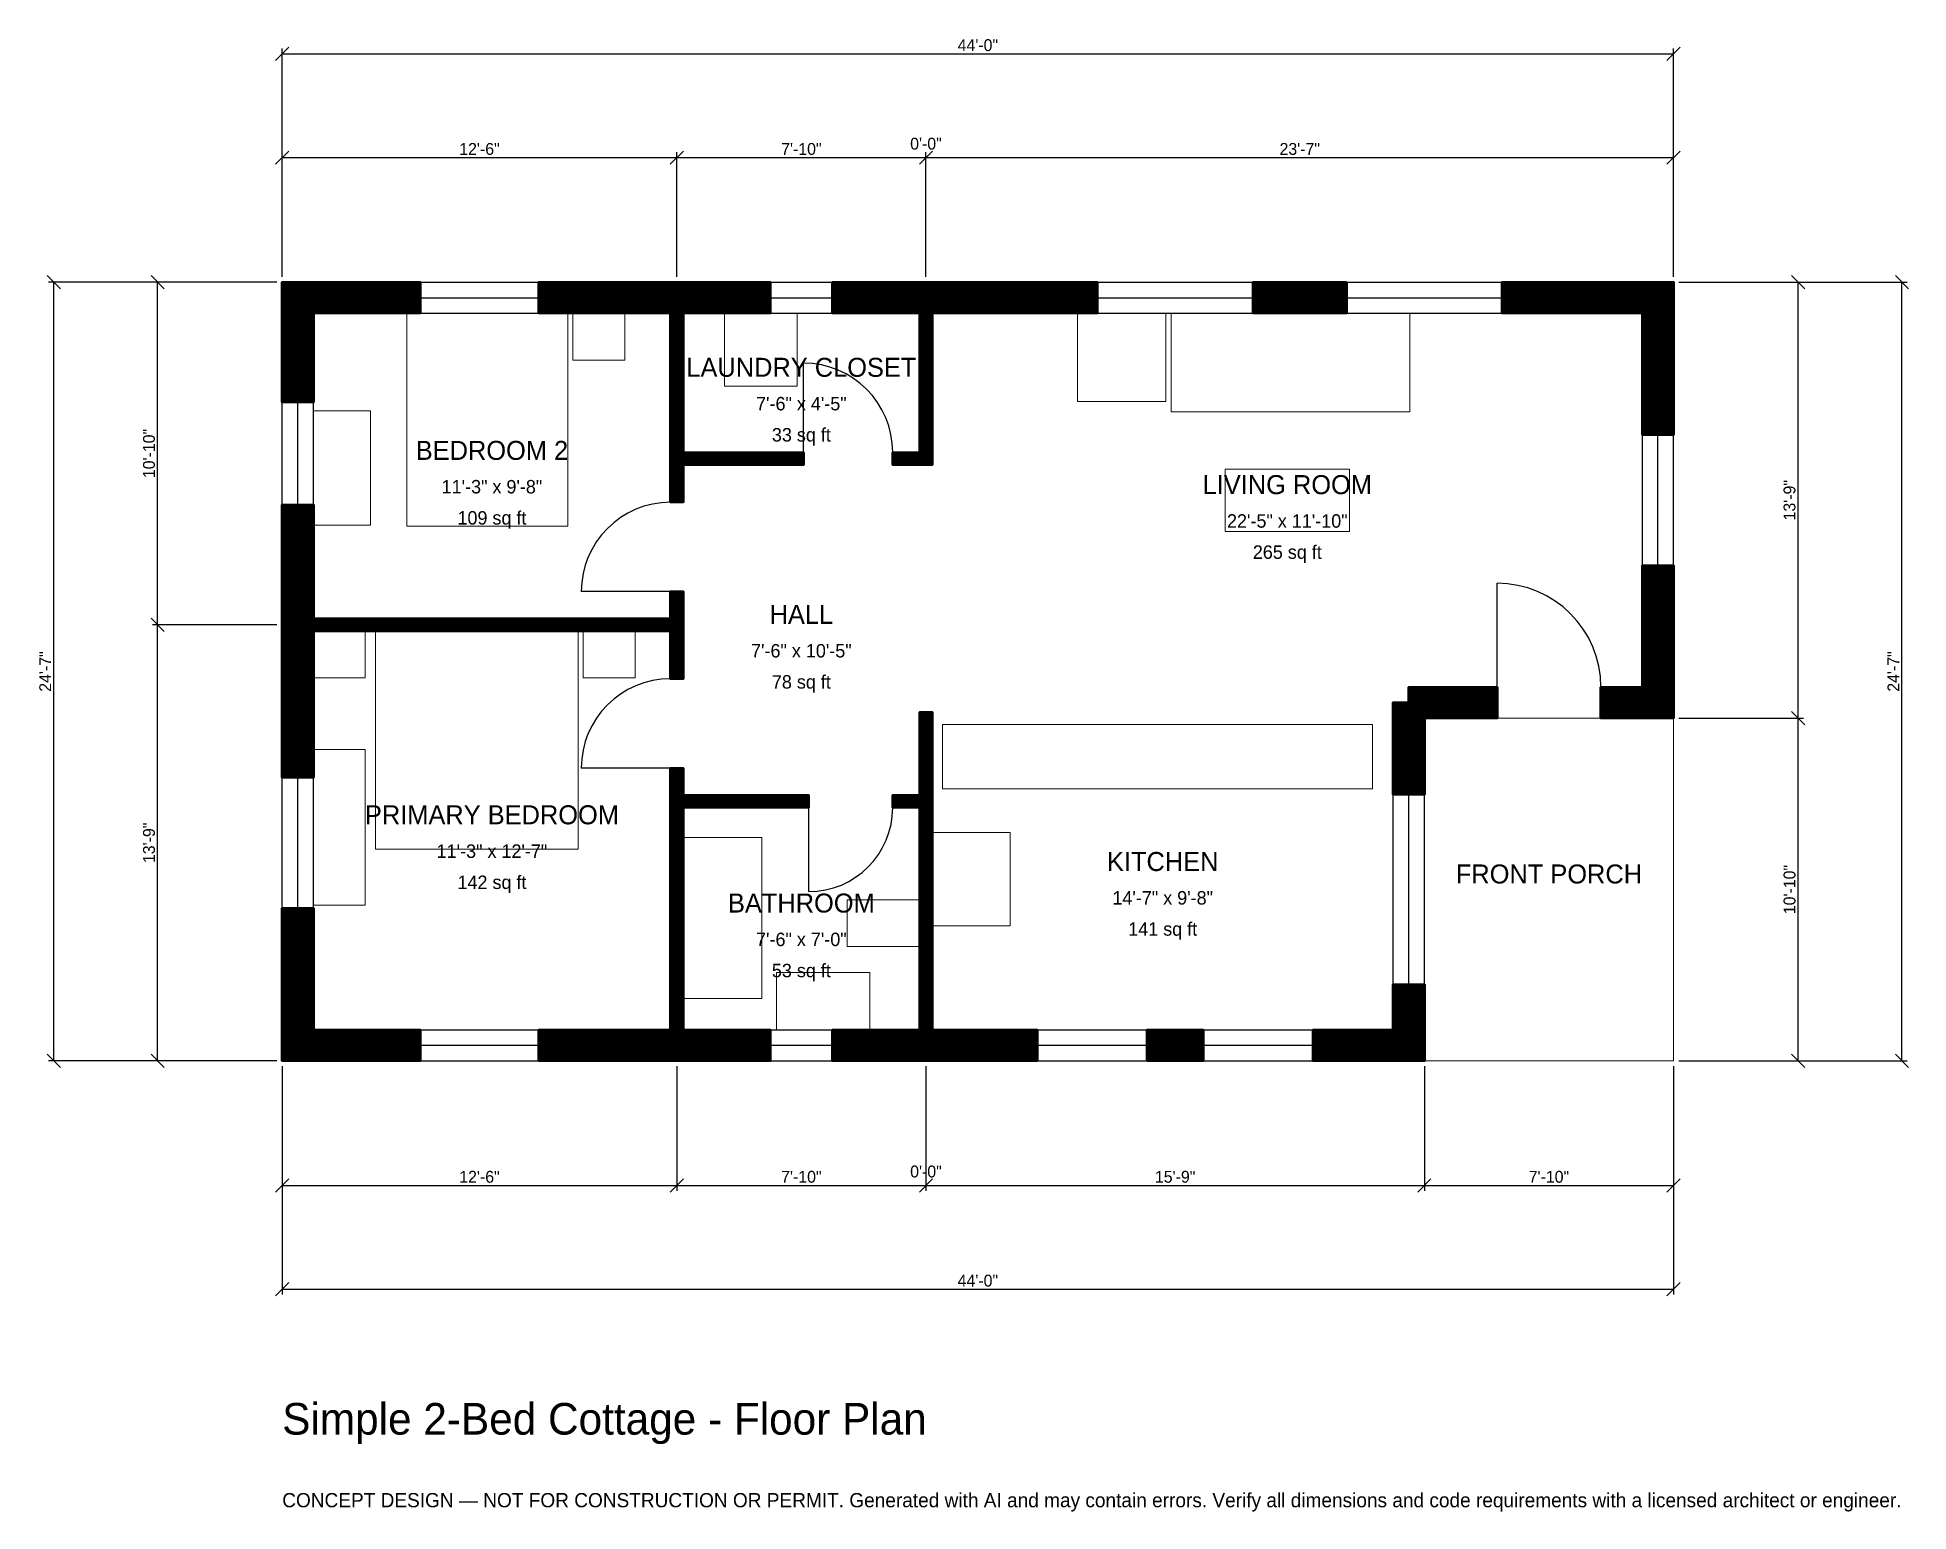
# Model space of a CAD drawing. Header units: inches. Extents: x -93 to 617, y -171 to 388.
import ezdxf
from ezdxf.enums import TextEntityAlignment as Align

# ---------------------------------------------------------------- set-up
doc = ezdxf.new("R2010")
doc.units = ezdxf.units.IN
doc.header["$MEASUREMENT"] = 0
doc.linetypes.add('DASHED', pattern=[0.6, 0.5, -0.1])
for name, color, linetype, lineweight in [('A-ANNO-DIMS', 1, 'Continuous', 13), ('A-ANNO-TEXT', 7, 'Continuous', 18), ('A-AREA-IDEN', 7, 'Continuous', 18), ('A-DOOR', 2, 'Continuous', 25), ('A-FLOR-FIXT', 9, 'Continuous', 13), ('A-FURN', 9, 'Continuous', 13), ('A-GLAZ', 4, 'Continuous', 25), ('A-SITE-PAVE', 8, 'Continuous', 13), ('A-WALL', 7, 'Continuous', 50), ('A-WALL-PATT', 8, 'Continuous', 13)]:
    doc.layers.add(name, color=color, linetype=linetype, lineweight=lineweight)
doc.dimstyles.new('PLAN', dxfattribs={"dimtxt": 4.5, "dimasz": 3, "dimexe": 2, "dimexo": 2, "dimgap": 1, "dimtad": 1, "dimdec": 0, "dimlunit": 4, "dimtsz": 2.5, "dimcen": 2.5, "dimclrd": 1, "dimclre": 1, "dimazin": 3, "dimtfac": 1, "dimtmove": 0, "dimatfit": 3})

msp = doc.modelspace()

# ---------------------------------------------------------------- hatches: boundary and pattern name
at = {"layer": 'A-WALL-PATT'}
h = msp.add_hatch(dxfattribs=at)
h.set_pattern_fill('ANSI31', color=8, scale=0.8)
h.paths.add_polyline_path([(143.7008, 0), (97.2441, 0), (97.2441, 11.811), (143.7008, 11.811), (147.2441, 11.811), (147.2441, 96.063), (147.2441, 100.7874), (147.2441, 111.0236), (151.9685, 111.0236), (151.9685, 100.7874), (199.6063, 100.7874), (199.6063, 96.063), (151.9685, 96.063), (151.9685, 11.811), (155.5118, 11.811), (185.0394, 11.811), (185.0394, 0), (155.5118, 0), (151.9685, 0), (151.9685, 0), (147.2441, 0), (147.2441, 0), (143.7008, 0)])
h.paths.add_polyline_path([(11.811, 0), (11.811, 0), (0, 0), (0, 0), (0, 0), (0, 0), (0, 11.811), (0, 11.811), (0, 57.874), (11.811, 57.874), (11.811, 11.811), (52.3622, 11.811), (52.3622, 0), (11.811, 0)])
h.paths.add_polyline_path([(0, 159.4488), (0, 162.9921), (0, 162.9921), (0, 167.7165), (0, 167.7165), (0, 171.2598), (0, 210.8268), (11.811, 210.8268), (11.811, 171.2598), (11.811, 167.7165), (147.2441, 167.7165), (147.2441, 177.9528), (151.9685, 177.9528), (151.9685, 167.7165), (151.9685, 162.9921), (151.9685, 144.8819), (147.2441, 144.8819), (147.2441, 162.9921), (11.811, 162.9921), (11.811, 159.4488), (11.811, 107.4803), (0, 107.4803), (0, 159.4488)])
h.paths.add_polyline_path([(0, 283.4646), (0, 283.4646), (0, 295.2756), (0, 295.2756), (0, 295.2756), (11.811, 295.2756), (11.811, 295.2756), (52.3622, 295.2756), (52.3622, 283.4646), (11.811, 283.4646), (11.811, 249.8031), (0, 249.8031), (0, 283.4646)])
h.paths.add_polyline_path([(143.7008, 295.2756), (147.2441, 295.2756), (147.2441, 295.2756), (151.9685, 295.2756), (151.9685, 295.2756), (155.5118, 295.2756), (185.0394, 295.2756), (185.0394, 283.4646), (155.5118, 283.4646), (151.9685, 283.4646), (151.9685, 230.7087), (197.6378, 230.7087), (197.6378, 225.9843), (151.9685, 225.9843), (151.9685, 211.811), (147.2441, 211.811), (147.2441, 225.9843), (147.2441, 230.7087), (147.2441, 283.4646), (143.7008, 283.4646), (97.2441, 283.4646), (97.2441, 295.2756), (143.7008, 295.2756)])
h.paths.add_polyline_path([(238.189, 295.2756), (241.7323, 295.2756), (241.7323, 295.2756), (246.4567, 295.2756), (246.4567, 295.2756), (250, 295.2756), (309.0551, 295.2756), (309.0551, 283.4646), (250, 283.4646), (246.4567, 283.4646), (246.4567, 230.7087), (246.4567, 225.9843), (241.7323, 225.9843), (231.4961, 225.9843), (231.4961, 230.7087), (241.7323, 230.7087), (241.7323, 283.4646), (238.189, 283.4646), (208.6614, 283.4646), (208.6614, 295.2756), (238.189, 295.2756)])
h.paths.add_polyline_path([(403.5433, 295.2756), (403.5433, 283.4646), (368.1102, 283.4646), (368.1102, 295.2756), (403.5433, 295.2756)])
h.paths.add_polyline_path([(515.748, 295.2756), (515.748, 295.2756), (527.5591, 295.2756), (527.5591, 295.2756), (527.5591, 295.2756), (527.5591, 283.4646), (527.5591, 283.4646), (527.5591, 237.4016), (515.748, 237.4016), (515.748, 283.4646), (462.5984, 283.4646), (462.5984, 295.2756), (515.748, 295.2756)])
h.paths.add_polyline_path([(527.5591, 141.7323), (527.5591, 141.7323), (527.5591, 129.9213), (527.5591, 129.9213), (527.5591, 129.9212), (515.748, 129.9212), (515.748, 129.9213), (500, 129.9213), (500, 141.7323), (515.748, 141.7323), (515.748, 187.7953), (527.5591, 187.7953), (527.5591, 141.7323)])
h.paths.add_polyline_path([(433.0709, 129.9213), (433.0709, 100.9843), (421.2598, 100.9843), (421.2598, 135.8268), (427.1654, 135.8268), (427.1654, 141.7323), (460.6299, 141.7323), (460.6299, 129.9213), (433.0709, 129.9213)])
h.paths.add_polyline_path([(433.0709, 11.811), (433.0709, 11.811), (433.0709, 0), (433.0709, 0), (433.0709, 0), (421.2598, 0), (421.2598, 0), (390.9449, 0), (390.9449, 11.811), (421.2598, 11.811), (421.2598, 28.937), (433.0709, 28.937), (433.0709, 11.811)])
h.paths.add_polyline_path([(327.9528, 0), (327.9528, 11.811), (349.2126, 11.811), (349.2126, 0), (327.9528, 0)])
h.paths.add_polyline_path([(250, 0), (246.4567, 0), (246.4567, 0), (241.7323, 0), (241.7323, 0), (238.189, 0), (208.6614, 0), (208.6614, 11.811), (238.189, 11.811), (241.7323, 11.811), (241.7323, 96.063), (231.4961, 96.063), (231.4961, 100.7874), (241.7323, 100.7874), (241.7323, 132.2835), (246.4567, 132.2835), (246.4567, 100.7874), (246.4567, 96.063), (246.4567, 11.811), (250, 11.811), (286.2205, 11.811), (286.2205, 0), (250, 0)])

# ---------------------------------------------------------------- linework, layer by layer
at = {"layer": 'A-DOOR'}
for p, q in [((197.6378, 230.7087), (197.6378, 264.5669)), ((147.2441, 177.9528), (113.3858, 177.9528)), ((460.6299, 141.7323), (460.6299, 181.1024)), ((147.2441, 111.0236), (113.3858, 111.0236)), ((199.6063, 96.063), (199.6063, 64.1732))]:
    msp.add_line(p, q, dxfattribs=at)
for centre, radius, start, end in [((197.6378, 230.7087), 33.8583, 0, 90), ((147.2441, 177.9528), 33.8583, 90, 180), ((460.6299, 141.7323), 39.3701, 0, 90), ((147.2441, 111.0236), 33.8583, 90, 180), ((199.6063, 96.063), 31.8898, 270, 360)]:
    msp.add_arc(centre, radius, start, end, dxfattribs=at)
at = {"layer": 'A-FLOR-FIXT'}
for points in [[(250.3937, 103.1496), (413.3858, 103.1496), (413.3858, 127.5591), (250.3937, 127.5591)], [(151.9685, 23.622), (181.8898, 23.622), (181.8898, 84.6457), (151.9685, 84.6457)], [(214.1732, 43.3071), (241.7323, 43.3071), (241.7323, 61.0236), (214.1732, 61.0236)], [(187.4016, 11.811), (222.8346, 11.811), (222.8346, 33.4646), (187.4016, 33.4646)]]:
    msp.add_lwpolyline(points, close=True, dxfattribs=at)
at = {"layer": 'A-FURN'}
for points in [[(47.2441, 202.7559), (108.2677, 202.7559), (108.2677, 283.4646), (47.2441, 283.4646)], [(110.2362, 265.748), (129.9213, 265.748), (129.9213, 283.4646), (110.2362, 283.4646)], [(167.7165, 255.9055), (195.2756, 255.9055), (195.2756, 283.4646), (167.7165, 283.4646)], [(301.5748, 250), (335.0394, 250), (335.0394, 283.4646), (301.5748, 283.4646)], [(337.0079, 246.063), (427.5591, 246.063), (427.5591, 283.4646), (337.0079, 283.4646)], [(11.811, 203.1496), (33.4646, 203.1496), (33.4646, 246.4567), (11.811, 246.4567)], [(357.4803, 200.7874), (404.7244, 200.7874), (404.7244, 224.4094), (357.4803, 224.4094)], [(11.811, 145.2756), (31.4961, 145.2756), (31.4961, 162.9921), (11.811, 162.9921)], [(35.4331, 80.315), (112.2047, 80.315), (112.2047, 162.9921), (35.4331, 162.9921)], [(114.1732, 145.2756), (133.8583, 145.2756), (133.8583, 162.9921), (114.1732, 162.9921)], [(11.811, 59.0551), (31.4961, 59.0551), (31.4961, 118.1102), (11.811, 118.1102)], [(246.4567, 51.1811), (275.9843, 51.1811), (275.9843, 86.6142), (246.4567, 86.6142)]]:
    msp.add_lwpolyline(points, close=True, dxfattribs=at)
at = {"layer": 'A-GLAZ'}
for p, q in [((52.3622, 295.2756), (97.2441, 295.2756)), ((185.0394, 295.2756), (208.6614, 295.2756)), ((309.0551, 295.2756), (368.1102, 295.2756)), ((403.5433, 295.2756), (462.5984, 295.2756)), ((52.3622, 289.3701), (97.2441, 289.3701)), ((185.0394, 289.3701), (208.6614, 289.3701)), ((309.0551, 289.3701), (368.1102, 289.3701)), ((403.5433, 289.3701), (462.5984, 289.3701)), ((52.3622, 283.4646), (97.2441, 283.4646)), ((185.0394, 283.4646), (208.6614, 283.4646)), ((309.0551, 283.4646), (368.1102, 283.4646)), ((403.5433, 283.4646), (462.5984, 283.4646)), ((0, 210.8268), (0, 249.8031)), ((5.9055, 210.8268), (5.9055, 249.8031)), ((11.811, 210.8268), (11.811, 249.8031)), ((515.748, 187.7953), (515.748, 237.4016)), ((521.6535, 187.7953), (521.6535, 237.4016)), ((527.5591, 187.7953), (527.5591, 237.4016)), ((0, 57.874), (0, 107.4803)), ((5.9055, 57.874), (5.9055, 107.4803)), ((11.811, 57.874), (11.811, 107.4803)), ((421.2598, 28.937), (421.2598, 100.9843)), ((427.1654, 28.937), (427.1654, 100.9843)), ((433.0709, 28.937), (433.0709, 100.9843)), ((52.3622, 11.811), (97.2441, 11.811)), ((185.0394, 11.811), (208.6614, 11.811)), ((286.2205, 11.811), (327.9528, 11.811)), ((349.2126, 11.811), (390.9449, 11.811)), ((52.3622, 5.9055), (97.2441, 5.9055)), ((52.3622, 0), (97.2441, 0)), ((185.0394, 5.9055), (208.6614, 5.9055)), ((185.0394, 0), (208.6614, 0)), ((286.2205, 5.9055), (327.9528, 5.9055)), ((286.2205, 0), (327.9528, 0)), ((349.2126, 5.9055), (390.9449, 5.9055)), ((349.2126, 0), (390.9449, 0))]:
    msp.add_line(p, q, dxfattribs=at)
at = {"layer": 'A-SITE-PAVE', "linetype": 'DASHED'}
msp.add_lwpolyline([(433.0709, 0), (527.5591, 0), (527.5591, 129.9213), (433.0709, 129.9213)], close=True, dxfattribs=at)
at = {"layer": 'A-WALL'}
for points in [[(0, 283.4646), (0, 283.4646), (0, 295.2756), (0, 295.2756), (0, 295.2756), (11.811, 295.2756), (11.811, 295.2756), (52.3622, 295.2756), (52.3622, 283.4646), (11.811, 283.4646), (11.811, 249.8031), (0, 249.8031), (0, 283.4646)], [(143.7008, 295.2756), (147.2441, 295.2756), (147.2441, 295.2756), (151.9685, 295.2756), (151.9685, 295.2756), (155.5118, 295.2756), (185.0394, 295.2756), (185.0394, 283.4646), (155.5118, 283.4646), (151.9685, 283.4646), (151.9685, 230.7087), (197.6378, 230.7087), (197.6378, 225.9843), (151.9685, 225.9843), (151.9685, 211.811), (147.2441, 211.811), (147.2441, 225.9843), (147.2441, 230.7087), (147.2441, 283.4646), (143.7008, 283.4646), (97.2441, 283.4646), (97.2441, 295.2756), (143.7008, 295.2756)], [(238.189, 295.2756), (241.7323, 295.2756), (241.7323, 295.2756), (246.4567, 295.2756), (246.4567, 295.2756), (250, 295.2756), (309.0551, 295.2756), (309.0551, 283.4646), (250, 283.4646), (246.4567, 283.4646), (246.4567, 230.7087), (246.4567, 225.9843), (241.7323, 225.9843), (231.4961, 225.9843), (231.4961, 230.7087), (241.7323, 230.7087), (241.7323, 283.4646), (238.189, 283.4646), (208.6614, 283.4646), (208.6614, 295.2756), (238.189, 295.2756)], [(403.5433, 295.2756), (403.5433, 283.4646), (368.1102, 283.4646), (368.1102, 295.2756), (403.5433, 295.2756)], [(515.748, 295.2756), (515.748, 295.2756), (527.5591, 295.2756), (527.5591, 295.2756), (527.5591, 295.2756), (527.5591, 283.4646), (527.5591, 283.4646), (527.5591, 237.4016), (515.748, 237.4016), (515.748, 283.4646), (462.5984, 283.4646), (462.5984, 295.2756), (515.748, 295.2756)], [(0, 159.4488), (0, 162.9921), (0, 162.9921), (0, 167.7165), (0, 167.7165), (0, 171.2598), (0, 210.8268), (11.811, 210.8268), (11.811, 171.2598), (11.811, 167.7165), (147.2441, 167.7165), (147.2441, 177.9528), (151.9685, 177.9528), (151.9685, 167.7165), (151.9685, 162.9921), (151.9685, 144.8819), (147.2441, 144.8819), (147.2441, 162.9921), (11.811, 162.9921), (11.811, 159.4488), (11.811, 107.4803), (0, 107.4803), (0, 159.4488)], [(527.5591, 141.7323), (527.5591, 141.7323), (527.5591, 129.9213), (527.5591, 129.9213), (527.5591, 129.9212), (515.748, 129.9212), (515.748, 129.9213), (500, 129.9213), (500, 141.7323), (515.748, 141.7323), (515.748, 187.7953), (527.5591, 187.7953), (527.5591, 141.7323)], [(433.0709, 129.9213), (433.0709, 100.9843), (421.2598, 100.9843), (421.2598, 135.8268), (427.1654, 135.8268), (427.1654, 141.7323), (460.6299, 141.7323), (460.6299, 129.9213), (433.0709, 129.9213)], [(250, 0), (246.4567, 0), (246.4567, 0), (241.7323, 0), (241.7323, 0), (238.189, 0), (208.6614, 0), (208.6614, 11.811), (238.189, 11.811), (241.7323, 11.811), (241.7323, 96.063), (231.4961, 96.063), (231.4961, 100.7874), (241.7323, 100.7874), (241.7323, 132.2835), (246.4567, 132.2835), (246.4567, 100.7874), (246.4567, 96.063), (246.4567, 11.811), (250, 11.811), (286.2205, 11.811), (286.2205, 0), (250, 0)], [(143.7008, 0), (97.2441, 0), (97.2441, 11.811), (143.7008, 11.811), (147.2441, 11.811), (147.2441, 96.063), (147.2441, 100.7874), (147.2441, 111.0236), (151.9685, 111.0236), (151.9685, 100.7874), (199.6063, 100.7874), (199.6063, 96.063), (151.9685, 96.063), (151.9685, 11.811), (155.5118, 11.811), (185.0394, 11.811), (185.0394, 0), (155.5118, 0), (151.9685, 0), (151.9685, 0), (147.2441, 0), (147.2441, 0), (143.7008, 0)], [(11.811, 0), (11.811, 0), (0, 0), (0, 0), (0, 0), (0, 0), (0, 11.811), (0, 11.811), (0, 57.874), (11.811, 57.874), (11.811, 11.811), (52.3622, 11.811), (52.3622, 0), (11.811, 0)], [(433.0709, 11.811), (433.0709, 11.811), (433.0709, 0), (433.0709, 0), (433.0709, 0), (421.2598, 0), (421.2598, 0), (390.9449, 0), (390.9449, 11.811), (421.2598, 11.811), (421.2598, 28.937), (433.0709, 28.937), (433.0709, 11.811)], [(327.9528, 0), (327.9528, 11.811), (349.2126, 11.811), (349.2126, 0), (327.9528, 0)]]:
    msp.add_lwpolyline(points, close=True, dxfattribs=at)

# ---------------------------------------------------------------- texts
at = {"layer": 'A-ANNO-TEXT'}
for s, height, p in [('Simple 2-Bed Cottage - Floor Plan', 12, (0, -141.7323)), ('CONCEPT DESIGN — NOT FOR CONSTRUCTION OR PERMIT. Generated with AI and may contain errors. Verify all dimensions and code requirements with a licensed architect or engineer.', 5.4, (0, -169.2913))]:
    msp.add_text(s, height=height, dxfattribs=at).set_placement(p)
at = {"layer": 'A-AREA-IDEN'}
for s, height, p in [('LAUNDRY CLOSET', 7.2, (196.8504, 262.9921)), ('7\'-6" x 4\'-5"', 5.1, (196.8504, 249.2126)), ('BEDROOM 2', 7.2, (79.5276, 231.4961)), ('33 sq ft', 5.1, (196.8504, 237.4016)), ('11\'-3" x 9\'-8"', 5.1, (79.5276, 217.7165)), ('LIVING ROOM', 7.2, (381.1024, 218.5039)), ('109 sq ft', 5.1, (79.5276, 205.9055)), ('22\'-5" x 11\'-10"', 5.1, (381.1024, 204.7244)), ('265 sq ft', 5.1, (381.1024, 192.9134)), ('HALL', 7.2, (196.8504, 169.2913)), ('7\'-6" x 10\'-5"', 5.1, (196.8504, 155.5118)), ('78 sq ft', 5.1, (196.8504, 143.7008)), ('PRIMARY BEDROOM', 7.2, (79.5276, 93.3071)), ('11\'-3" x 12\'-7"', 5.1, (79.5276, 79.5276)), ('KITCHEN', 7.2, (333.8583, 75.5906)), ('FRONT PORCH', 7.2, (480.315, 70.8661)), ('142 sq ft', 5.1, (79.5276, 67.7165)), ('14\'-7" x 9\'-8"', 5.1, (333.8583, 61.811)), ('BATHROOM', 7.2, (196.8504, 59.8425)), ('141 sq ft', 5.1, (333.8583, 50)), ('7\'-6" x 7\'-0"', 5.1, (196.8504, 46.063)), ('53 sq ft', 5.1, (196.8504, 34.252))]:
    msp.add_text(s, height=height, dxfattribs=at).set_placement(p, align=Align.MIDDLE_CENTER)

# ---------------------------------------------------------------- dimensions: what is measured, and where the dimension line sits
at = {"layer": 'A-ANNO-DIMS'}
for base, p1, p2, text in [((0, 381.8898), (0, 295.2756), (527.5591, 295.2756), '44\'-0"'), ((0, 342.5197), (0, 295.2756), (149.6063, 295.2756), '12\'-6"'), ((149.6063, 342.5197), (149.6063, 295.2756), (244.0945, 295.2756), '7\'-10"'), ((244.0945, 342.5197), (244.0945, 295.2756), (244.0945, 295.2756), '0\'-0"'), ((244.0945, 342.5197), (244.0945, 295.2756), (527.5591, 295.2756), '23\'-7"'), ((0, -47.2441), (0, 0), (149.6063, 0), '12\'-6"'), ((0, -86.6142), (0, 0), (527.5591, 0), '44\'-0"'), ((149.6063, -47.2441), (149.6063, 0), (244.0945, 0), '7\'-10"'), ((244.0945, -47.2441), (244.0945, 0), (244.0945, 0), '0\'-0"'), ((244.0945, -47.2441), (244.0945, 0), (433.0709, 0), '15\'-9"'), ((433.0709, -47.2441), (433.0709, 0), (527.5591, 0), '7\'-10"')]:
    msp.add_linear_dim(base=base, p1=p1, p2=p2, text=text, dimstyle='PLAN', dxfattribs=at).render()
for base, p1, p2, text in [((-86.6142, 0), (0, 0), (0, 295.2756), '24\'-7"'), ((-47.2441, 165.3543), (0, 165.3543), (0, 295.2756), '10\'-10"'), ((574.8031, 129.9213), (527.5591, 129.9213), (527.5591, 295.2756), '13\'-9"'), ((614.1732, 0), (527.5591, 0), (527.5591, 295.2756), '24\'-7"'), ((-47.2441, 0), (0, 0), (0, 165.3543), '13\'-9"'), ((574.8031, 0), (527.5591, 0), (527.5591, 129.9213), '10\'-10"')]:
    msp.add_linear_dim(base=base, p1=p1, p2=p2, angle=90, text=text, dimstyle='PLAN', dxfattribs=at).render()

doc.saveas('drawing.dxf')
